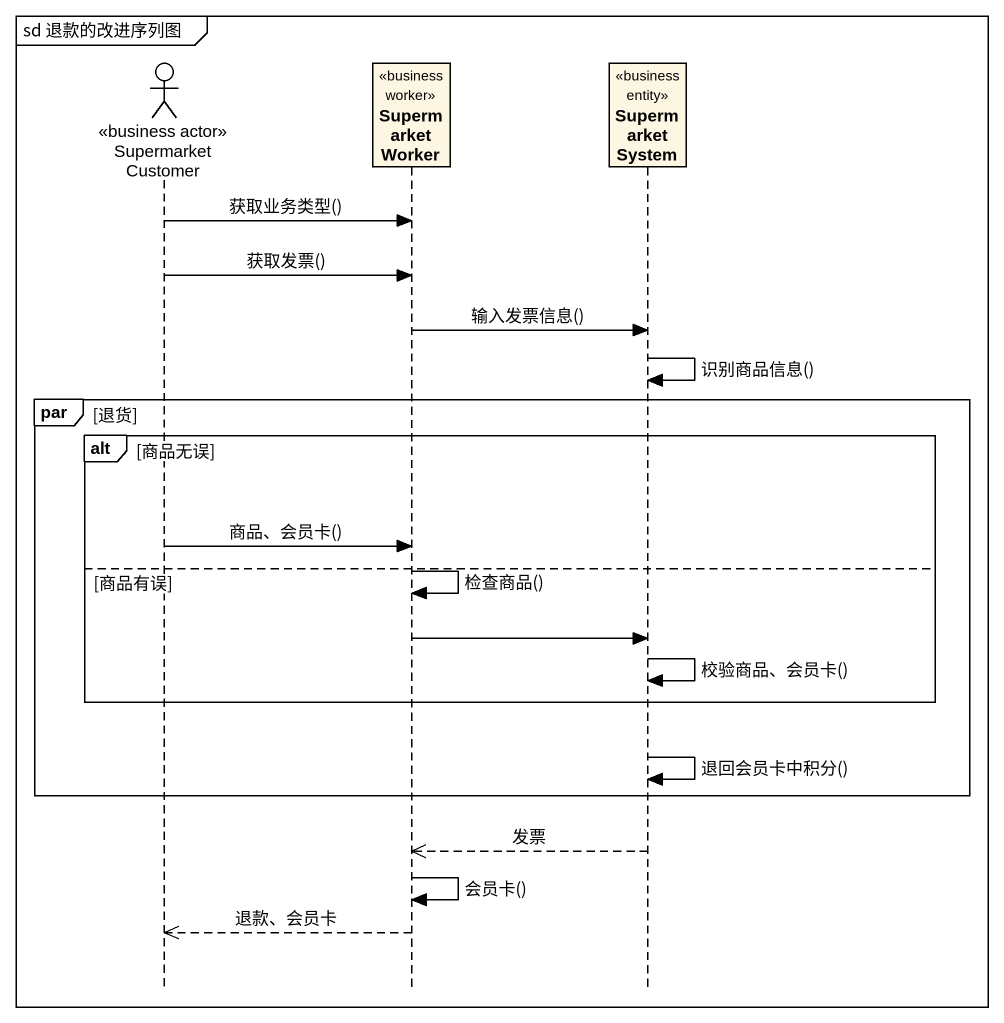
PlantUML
@startuml
mainframe sd 退款的改进序列图
hide footbox
actor SupermarketCustomer <<business actor>>
participant SupermarketWorker <<business worker>>
participant SupermarketSystem <<business entity>>

SupermarketCustomer -> SupermarketWorker : 获取业务类型()
SupermarketCustomer -> SupermarketWorker : 获取发票()
SupermarketWorker -> SupermarketSystem : 输入发票信息()
SupermarketSystem -> SupermarketSystem : 识别商品信息()
par 退货
  alt 商品无误
    SupermarketCustomer -> SupermarketWorker : 商品、会员卡()
  else 商品有误
    SupermarketWorker -> SupermarketWorker : 检查商品()
    SupermarketWorker -> SupermarketSystem
    SupermarketSystem -> SupermarketSystem : 校验商品、会员卡()
  end
  SupermarketSystem -> SupermarketSystem : 退回会员卡中积分()
end
SupermarketSystem -->> SupermarketWorker : 发票
SupermarketWorker -> SupermarketWorker : 会员卡()
SupermarketWorker -->> SupermarketCustomer : 退款、会员卡
@enduml
